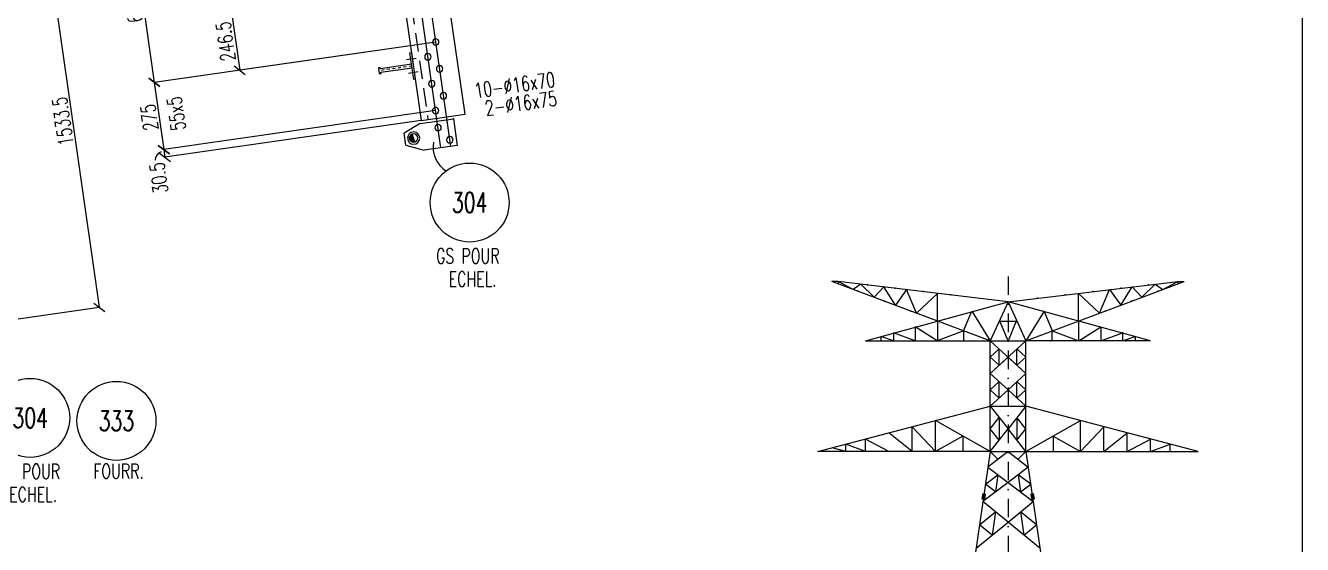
# Model space of a CAD drawing. Extents: x 142141 to 158361, y -133802 to -122322.
# Drawn here: x 153183 to 158361, y -128490 to -126388 of the extents above; entities that cross this region are included whole.
import ezdxf
from ezdxf.enums import TextEntityAlignment as Align

# ---------------------------------------------------------------- set-up
doc = ezdxf.new("R2010")
doc.units = 0
doc.header["$LTSCALE"] = 150
doc.header["$MEASUREMENT"] = 0
doc.linetypes.add('DASHDOT', pattern=[1, 0.5, -0.25, 0, -0.25])
doc.linetypes.add('DASHED', pattern=[0.75, 0.5, -0.25])
doc.layers.get('0').update_dxf_attribs({"linetype": 'CONTINUOUS'})
for name, color, linetype in [('ASSI', 6, 'CONTINUOUS'), ('BOLLINI_1', 7, 'CONTINUOUS'), ('Echelon', 3, 'CONTINUOUS'), ('FORI', 2, 'CONTINUOUS'), ('LINEA_ANG', 2, 'CONTINUOUS'), ('LINEE_PIASTRA', 2, 'CONTINUOUS'), ('LINEE_PIASTRE', 2, 'CONTINUOUS'), ('LS', 7, 'CONTINUOUS'), ('MZ', 6, 'DASHDOT'), ('PIASTRE', 5, 'CONTINUOUS'), ('QT_MPR', 7, 'CONTINUOUS'), ('QT_MSP', 7, 'CONTINUOUS'), ('TESTI_A_P', 7, 'CONTINUOUS'), ('TRAT-Y', 7, 'DASHED')]:
    doc.layers.add(name, color=color, linetype=linetype)
doc.styles.add('QUOTE', font='ROMANS8.SHX', dxfattribs={"width": 0.7})
doc.styles.add('RQL', font='ROMANS8.SHX', dxfattribs={"width": 0.7})
doc.styles.add('RS', font='ROMANS8.shx', dxfattribs={"width": 0.7})
doc.styles.get("Standard").update_dxf_attribs({"font": 'ROMANS8.SHX', "width": 0.7})
doc.dimstyles.new('TRATTO', dxfattribs={"dimscale": 0, "dimtxt": 60, "dimasz": 40, "dimexe": 0, "dimexo": 0, "dimgap": 10, "dimtad": 1, "dimrnd": 0.5, "dimdsep": 46, "dimtxsty": 'RS', "dimblk1": 'OBLIQUE', "dimblk2": 'OBLIQUE', "dimsah": 1, "dimcen": 0.09, "dimclrd": 2, "dimclre": 2, "dimclrt": 7, "dimadec": 0, "dimazin": 0, "dimtfac": 1, "dimtix": 1, "dimtmove": 2, "dimatfit": 3, "dimfxl": 1, "dimtolj": 1, "dimtzin": 0, "dimarcsym": 0})

# ---------------------------------------------------------------- blocks, each defined once
blk = doc.blocks.new('ASSE98')
blk.add_line((0, 0), (1, 0))
at = {"color": 7, "style": 'QUOTE', "width": 0.5, "flags": 1}
for tag, p in [('TI', (1.3831, 6.8273)), ('DI_S', (1.3831, 6.4218)), ('D_S', (1.3831, 6.0209)), ('E_S', (1.3831, 5.6806)), ('NFORI', (1.3645, 5.2979)), ('ALAR', (1.3635, 4.9325)), ('FAM', (1.3775, 4.5465)), ('ALA', (1.3831, 4.1926)), ('DISP2', (1.3831, 3.8497)), ('DISP1', (1.3831, 3.5069)), ('PINZAF', (1.3831, 3.164)), ('PINZAI', (1.3831, 2.8211)), ('TRP', (1.3831, 2.4783)), ('NP', (1.3831, 2.1354)), ('SV', (1.3831, 1.7926)), ('PESO', (1.3831, 1.4497)), ('QUA', (1.3831, 1.1069)), ('LUN', (1.3831, 0.764)), ('PROF', (1.3831, 0.4211)), ('POS', (1.3831, 0.0783))]:
    blk.add_attdef(tag, p, '', height=0.2, dxfattribs=at)
at = {"color": 7, "flags": 1}
for tag, p in [('LAV1', (3.0743, 6.8285)), ('LAV2', (3.0743, 6.4951)), ('LAV3', (3.0743, 6.1618)), ('LAV4', (3.0743, 5.8285)), ('LAV5', (3.0743, 5.4951)), ('LAV6', (3.0743, 5.1618)), ('LAV7', (3.0743, 4.8285)), ('LAV8', (3.0743, 4.4951)), ('LAV9', (3.0743, 4.1618)), ('LAV10', (3.0743, 3.8285))]:
    blk.add_attdef(tag, p, '', height=0.2, dxfattribs=at)
blk = doc.blocks.new('16')
blk.add_circle((0, 0), 1)
blk = doc.blocks.new('A$C6E393FD9')
at = {"layer": 'Echelon'}
blk.add_lwpolyline([(2.5, 0), (0, 19.8), (168.6, 41.4), (167.9, 47.2), (177.8, 48.5), (181.8, 17.1), (171.9, 15.8), (171.2, 21.6), (2.5, 0)], close=True, dxfattribs=at)
at = {"layer": 'MZ', "ltscale": 0.2}
blk.add_line((1.3, 9.9), (179.8, 32.8), dxfattribs=at)
blk = doc.blocks.new('_OBLIQUE')
at = {"color": 0, "linetype": 'ByBlock'}
blk.add_line((-0.5, -0.5), (0.5, 0.5), dxfattribs=at)
blk = doc.blocks.new('*D20')
at = {"layer": 'QT_MPR', "color": 2, "lineweight": -2, "transparency": 16777216}
for p, q in [((151761, -126227.1), (153264.6, -126011.3)), ((153264.6, -126011.3), (153482.5, -127529.3)), ((151994.7, -127742.8), (153482.5, -127529.3))]:
    blk.add_line(p, q, dxfattribs=at)
at = {"layer": 'QT_MPR', "color": 2, "lineweight": -2, "transparency": 16777216, "xscale": 40, "yscale": 40, "zscale": 40}
for p, rotation in [((153264.6, -126011.3), 98.1661393023543), ((153482.5, -127529.3), 278.1661393023543)]:
    blk.add_blockref('_OBLIQUE', p, dxfattribs=dict(at, rotation=rotation))
at = {"layer": 'QT_MPR', "color": 7, "transparency": 16777216, "insert": (153333.9, -126776), "char_height": 60, "attachment_point": 5, "rotation": 98.1661, "style": 'RS'}
blk.add_mtext('\\A1;1533.5', dxfattribs=at)
blk = doc.blocks.new('*D48')
at = {"layer": 'QT_MPR', "color": 2, "lineweight": -2, "transparency": 16777216}
for p, q in [((154768.2, -125795.6), (153611.1, -125961.6)), ((153611.1, -125961.6), (153705.3, -126618.5)), ((154846.7, -126454.8), (153705.3, -126618.5))]:
    blk.add_line(p, q, dxfattribs=at)
at = {"layer": 'QT_MPR', "color": 2, "lineweight": -2, "transparency": 16777216, "xscale": 40, "yscale": 40, "zscale": 40}
for p, rotation in [((153611.1, -125961.6), 98.1661393023487), ((153705.3, -126618.5), 278.1661393023487)]:
    blk.add_blockref('_OBLIQUE', p, dxfattribs=dict(at, rotation=rotation))
at = {"layer": 'QT_MPR', "color": 7, "transparency": 16777216, "insert": (153618.6, -126295.8), "char_height": 60, "attachment_point": 5, "rotation": 98.1661, "style": 'RS'}
blk.add_mtext('\\A1;663.5', dxfattribs=at)
blk = doc.blocks.new('*D49')
at = {"layer": 'QT_MPR', "color": 2, "lineweight": -2, "transparency": 16777216}
for p, q in [((154846.7, -126454.8), (153705.3, -126618.5)), ((153705.3, -126618.5), (153744.4, -126890.8)), ((154846.1, -126732.7), (153744.4, -126890.8))]:
    blk.add_line(p, q, dxfattribs=at)
at = {"layer": 'QT_MPR', "color": 2, "lineweight": -2, "transparency": 16777216, "xscale": 40, "yscale": 40, "zscale": 40}
for p, rotation in [((153705.3, -126618.5), 98.1661393023487), ((153744.4, -126890.8), 278.1661393023487)]:
    blk.add_blockref('_OBLIQUE', p, dxfattribs=dict(at, rotation=rotation))
at = {"layer": 'QT_MPR', "color": 7, "transparency": 16777216, "insert": (153794.2, -126744.7), "char_height": 60, "attachment_point": 5, "rotation": 98.1661, "style": 'RS'}
blk.add_mtext('\\A1;55x5', dxfattribs=at)
blk = doc.blocks.new('*D50')
at = {"layer": 'QT_MPR', "color": 2, "lineweight": -2, "transparency": 16777216}
for p, q in [((154846.7, -126454.8), (153705.3, -126618.5)), ((153705.3, -126618.5), (153744.4, -126890.8)), ((154846.1, -126732.7), (153744.4, -126890.8))]:
    blk.add_line(p, q, dxfattribs=at)
at = {"layer": 'QT_MPR', "color": 2, "lineweight": -2, "transparency": 16777216, "xscale": 40, "yscale": 40, "zscale": 40}
for p, rotation in [((153705.3, -126618.5), 98.1661393023487), ((153744.4, -126890.8), 278.1661393023487)]:
    blk.add_blockref('_OBLIQUE', p, dxfattribs=dict(at, rotation=rotation))
at = {"layer": 'QT_MPR', "color": 7, "transparency": 16777216, "insert": (153685.3, -126760.3), "char_height": 60, "attachment_point": 5, "rotation": 98.1661, "style": 'RS'}
blk.add_mtext('\\A1;275', dxfattribs=at)
blk = doc.blocks.new('*D51')
at = {"layer": 'QT_MPR', "color": 2, "lineweight": -2, "transparency": 16777216}
for p, q in [((154846.1, -126732.7), (153744.4, -126890.8)), ((154787.2, -126772.4), (153748.8, -126921.4)), ((153744.4, -126890.8), (153748.8, -126921.4))]:
    blk.add_line(p, q, dxfattribs=at)
at = {"layer": 'QT_MPR', "color": 2, "lineweight": -2, "transparency": 16777216, "xscale": 40, "yscale": 40, "zscale": 40}
for p, rotation in [((153744.4, -126890.8), 98.1661393023487), ((153748.8, -126921.4), 278.1661393023487)]:
    blk.add_blockref('_OBLIQUE', p, dxfattribs=dict(at, rotation=rotation))
at = {"layer": 'QT_MPR', "color": 7, "transparency": 16777216, "insert": (153723.6, -127005.3), "char_height": 60, "attachment_point": 5, "rotation": 98.1661, "style": 'RS'}
blk.add_mtext('\\A1;30.5', dxfattribs=at)
blk = doc.blocks.new('*D57')
at = {"layer": 'QT_MSP', "color": 2, "lineweight": -2, "transparency": 16777216}
for p, q in [((154772, -126216.4), (154016.8, -126324.7)), ((154016.8, -126324.7), (154051.8, -126568.8)), ((154846.7, -126454.8), (154051.8, -126568.8))]:
    blk.add_line(p, q, dxfattribs=at)
at = {"layer": 'QT_MSP', "color": 2, "lineweight": -2, "transparency": 16777216, "xscale": 40, "yscale": 40, "zscale": 40}
for p, rotation in [((154016.8, -126324.7), 98.1661393023487), ((154051.8, -126568.8), 278.1661393023487)]:
    blk.add_blockref('_OBLIQUE', p, dxfattribs=dict(at, rotation=rotation))
at = {"layer": 'QT_MSP', "color": 7, "transparency": 16777216, "insert": (153994.7, -126452.5), "char_height": 60, "attachment_point": 5, "rotation": 98.1661, "style": 'RS'}
blk.add_mtext('\\A1;246.5', dxfattribs=at)
blk = doc.blocks.new('xxx')
blk.add_circle((0, 0), 8)
at = {"color": 3, "style": 'RQL', "width": 0.7}
blk.add_attdef('POS', text='', height=4, dxfattribs=at).set_placement((0, 0), align=Align.MIDDLE)
at = {"style": 'RQL', "width": 0.7, "flags": 1}
for tag, p in [('POS1', (-0.39, -5.42)), ('TIPO', (-0.39, -8.66))]:
    blk.add_attdef(tag, p, '', height=2, dxfattribs=at)
blk = doc.blocks.new('P20')
at = {"color": 0}
for p, q in [((0, 0.98), (0.02, 1)), ((0, 0.94), (0.06, 1)), ((1, -0.01), (0, 0.99)), ((0, 0.89), (0.1, 0.99)), ((0, 0.85), (0.14, 0.99)), ((0, 0.8), (0.18, 0.98)), ((0, 0.76), (0.22, 0.98)), ((0, 0.71), (0.25, 0.97)), ((0, 0.67), (0.29, 0.96)), ((1, -0.05), (0, 0.95)), ((0, 0.62), (0.32, 0.95)), ((0, 0.58), (0.36, 0.93)), ((0, 0.53), (0.39, 0.92)), ((0, 0.49), (0.42, 0.91)), ((1, -0.09), (0, 0.9)), ((0, 0.44), (0.45, 0.89)), ((0, 0.4), (0.48, 0.88)), ((0.99, -0.13), (0, 0.86)), ((0, 0.35), (0.51, 0.86)), ((0, 0.31), (0.54, 0.84)), ((0, 0.26), (0.56, 0.83)), ((0.99, -0.17), (0, 0.81)), ((0, 0.22), (0.59, 0.81)), ((0, 0.17), (0.61, 0.79)), ((0.98, -0.21), (0, 0.77)), ((0, 0.13), (0.64, 0.77)), ((0, 0.08), (0.66, 0.75)), ((0, 0.04), (0.69, 0.73)), ((0.97, -0.25), (0, 0.72)), ((0, -0.01), (0.71, 0.7)), ((0.96, -0.28), (0, 0.68)), ((0, -0.05), (0.73, 0.68)), ((0, -0.1), (0.75, 0.66)), ((0.95, -0.32), (0, 0.63)), ((0, -0.14), (0.77, 0.63)), ((0, -0.19), (0.79, 0.61)), ((0.94, -0.35), (0, 0.59)), ((0, -0.23), (0.81, 0.58)), ((0, -0.28), (0.83, 0.56)), ((0.92, -0.38), (0, 0.54)), ((0, -0.32), (0.85, 0.53)), ((0.91, -0.41), (0, 0.5)), ((0, -0.36), (0.87, 0.5)), ((0, -0.41), (0.88, 0.47)), ((0.9, -0.44), (0, 0.45)), ((0, -0.45), (0.9, 0.44)), ((0.88, -0.47), (0, 0.41)), ((0, -0.5), (0.91, 0.41)), ((0, -0.54), (0.92, 0.38)), ((0.87, -0.5), (0, 0.36)), ((0, -0.59), (0.94, 0.35)), ((0.85, -0.53), (0, 0.32)), ((0, -0.63), (0.95, 0.31)), ((0, -0.68), (0.96, 0.28)), ((0.83, -0.56), (0, 0.27)), ((0, -0.72), (0.97, 0.25)), ((0.81, -0.58), (0, 0.23)), ((0, -0.77), (0.98, 0.21)), ((0.79, -0.61), (0, 0.18)), ((0, -0.81), (0.99, 0.17)), ((0.77, -0.63), (0, 0.14)), ((0, -0.86), (0.99, 0.13)), ((0.75, -0.66), (0, 0.09)), ((0, -0.9), (1, 0.09)), ((0.73, -0.68), (0, 0.05)), ((0, -0.95), (1, 0.05)), ((0.71, -0.7), (0, 0.01)), ((0, -0.99), (1, 0.01)), ((1, 0.04), (0.04, 1)), ((1, 0.09), (0.09, 1)), ((0.99, 0.14), (0.14, 0.99)), ((0.98, 0.19), (0.19, 0.98)), ((0.97, 0.25), (0.25, 0.97)), ((0.95, 0.31), (0.31, 0.95)), ((0.92, 0.38), (0.38, 0.92)), ((0.88, 0.47), (0.47, 0.88)), ((0.81, 0.59), (0.59, 0.81)), ((0.69, -0.73), (0, -0.04)), ((0.66, -0.75), (0, -0.08)), ((0.64, -0.77), (0, -0.13)), ((0.61, -0.79), (0, -0.17)), ((0.59, -0.81), (0, -0.22)), ((0.56, -0.83), (0, -0.26)), ((0.54, -0.84), (0, -0.31)), ((0.51, -0.86), (0, -0.35)), ((0.48, -0.88), (0, -0.4)), ((0.45, -0.89), (0, -0.44)), ((0.42, -0.91), (0, -0.49)), ((0.39, -0.92), (0, -0.53)), ((0.36, -0.93), (0, -0.58)), ((0.32, -0.95), (0, -0.62)), ((0.29, -0.96), (0, -0.67)), ((0.25, -0.97), (0, -0.71)), ((0.22, -0.98), (0, -0.76)), ((0.18, -0.98), (0, -0.8)), ((0.14, -0.99), (0, -0.85)), ((0.1, -0.99), (0, -0.89)), ((0.04, -1), (1, -0.04)), ((0.09, -1), (1, -0.09)), ((0.14, -0.99), (0.99, -0.14)), ((0.19, -0.98), (0.98, -0.19)), ((0.25, -0.97), (0.97, -0.25)), ((0.31, -0.95), (0.95, -0.31)), ((0.38, -0.92), (0.92, -0.38)), ((0.47, -0.88), (0.88, -0.47)), ((0.59, -0.81), (0.81, -0.59))]:
    blk.add_line(p, q, dxfattribs=at)
for radius in [1.5, 1]:
    blk.add_circle((0, 0), radius)
blk = doc.blocks.new('MRKR_98')
blk.add_point((0, 0))
at = {"color": 7, "style": 'QUOTE', "width": 0.5, "flags": 1}
for tag, p in [('NFORI', (3.72, 5.3)), ('TI', (3.73, 6.83)), ('DI_S', (3.73, 6.42)), ('D_S', (3.73, 6.02)), ('E_S', (3.73, 5.68)), ('AUX2', (3.71, 4.93)), ('AUX1', (3.73, 4.19)), ('FAM', (3.73, 4.55)), ('COMMESSA', (3.73, 3.85)), ('MD', (3.73, 3.51)), ('MP', (3.73, 3.16)), ('LARGHEZZA', (3.73, 2.82)), ('SPESSORE', (3.73, 2.48)), ('NP', (3.73, 2.14)), ('SV', (3.73, 1.79)), ('PESO', (3.73, 1.45)), ('QUA', (3.73, 1.11)), ('LUN', (3.73, 0.76)), ('PROF', (3.73, 0.42)), ('POS', (3.73, 0.08))]:
    blk.add_attdef(tag, p, '', height=0.2, dxfattribs=at)
at = {"color": 7, "flags": 1}
for tag, p in [('LAV1', (5.26, 6.88)), ('LAV2', (5.26, 6.55)), ('LAV3', (5.26, 6.21)), ('LAV4', (5.26, 5.88)), ('LAV5', (5.26, 5.55)), ('LAV6', (5.26, 5.21)), ('LAV7', (5.26, 4.88)), ('LAV8', (5.26, 4.55)), ('LAV9', (5.26, 4.21)), ('LAV10', (5.26, 3.88))]:
    blk.add_attdef(tag, p, '', height=0.2, dxfattribs=at)
blk = doc.blocks.new('bull')
at = {"style": 'RS', "width": 0.7, "flags": 1}
for tag, p in [('NN', (-12.25, 0)), ('DIAMETRO', (0, -4.86)), ('SERRAGGIO', (0, -9.71)), ('LUNGHEZZA', (0, -14.57)), ('NB', (0, -19.43)), ('TIPO', (0, -24.12)), ('EL', (-0.14, -29))]:
    blk.add_attdef(tag, p, '', height=3, dxfattribs=at)
at = {"style": 'RS', "width": 0.7}
blk.add_attdef('BULLONE', (0, 0), '', height=3, dxfattribs=at)

msp = doc.modelspace()

# ---------------------------------------------------------------- linework, layer by layer
at = {"color": 6, "ltscale": 0.01}
for p, q in [((156478.167, -127424.757), (156452.887, -127424.757)), ((157094.367, -127664.917), (156452.887, -127424.757)), ((157167.047, -127506.917), (156478.167, -127424.757)), ((156539.422, -127457.155), (156478.167, -127424.757)), ((156478.167, -127424.757), (156478.167, -127434.222)), ((156570.582, -127435.779), (156539.422, -127457.155)), ((156624.785, -127489.113), (156570.582, -127435.779)), ((156662.997, -127446.801), (156624.785, -127489.113)), ((156710.147, -127521.072), (156662.997, -127446.801)), ((156755.412, -127457.823), (156710.147, -127521.072)), ((156795.51, -127553.03), (156755.412, -127457.823)), ((157167.047, -127506.917), (157855.927, -127424.757)), ((157239.727, -127664.917), (157881.207, -127424.757)), ((157538.584, -127553.03), (157578.682, -127457.823)), ((157578.682, -127457.823), (157623.946, -127521.072)), ((157623.946, -127521.072), (157671.097, -127446.801)), ((157671.097, -127446.801), (157709.309, -127489.113)), ((157709.309, -127489.113), (157763.512, -127435.779)), ((157763.512, -127435.779), (157794.671, -127457.155)), ((157794.671, -127457.155), (157855.927, -127424.757)), ((157855.927, -127424.757), (157855.927, -127434.222)), ((157855.927, -127424.757), (157881.207, -127424.757)), ((156588.767, -127664.917), (157167.047, -127506.917)), ((156880.872, -127473.213), (156795.51, -127553.03)), ((156880.872, -127584.988), (156880.872, -127472.916)), ((157167.047, -127506.917), (157094.367, -127664.917)), ((157745.327, -127664.917), (157167.047, -127506.917)), ((157167.047, -127506.917), (157239.727, -127664.917)), ((157453.221, -127584.988), (157453.221, -127472.916)), ((157453.221, -127473.213), (157538.584, -127553.03)), ((156987.033, -127624.733), (157020.213, -127545.733)), ((157020.213, -127545.733), (157094.367, -127664.917)), ((157313.88, -127545.733), (157239.727, -127664.917)), ((157347.06, -127624.733), (157313.88, -127545.733)), ((156879.699, -127664.917), (156791.007, -127609.05)), ((156791.007, -127609.05), (156791.007, -127664.917)), ((156987.453, -127624.891), (156879.699, -127664.917)), ((156880.872, -127584.225), (156880.872, -127664.917)), ((156987.62, -127664.917), (156987.453, -127624.891)), ((156987.62, -127664.917), (156987.453, -127624.891)), ((157167.047, -127664.917), (157133.867, -127585.917)), ((157133.867, -127585.917), (157200.227, -127585.917)), ((157200.227, -127585.917), (157167.047, -127664.917)), ((157346.474, -127664.917), (157346.64, -127624.891)), ((157346.64, -127624.891), (157454.394, -127664.917)), ((157453.221, -127584.225), (157453.221, -127664.917)), ((157454.394, -127664.917), (157543.087, -127609.05)), ((157543.087, -127609.05), (157543.087, -127664.917)), ((156588.767, -127664.917), (157094.367, -127664.917)), ((156651.967, -127647.459), (156651.967, -127664.917)), ((156702.527, -127664.917), (156651.967, -127647.459)), ((156791.007, -127664.917), (156702.527, -127633.492)), ((156702.527, -127633.492), (156702.527, -127664.917)), ((157094.367, -128113.637), (157094.367, -127664.917)), ((157094.367, -127664.917), (157239.727, -127664.917)), ((157094.367, -127664.917), (157239.727, -127797.637)), ((157094.367, -127797.637), (157239.727, -127664.917)), ((157094.367, -127664.917), (157239.727, -127664.917)), ((157239.727, -128113.637), (157239.727, -127664.917)), ((157745.327, -127664.917), (157239.727, -127664.917)), ((157543.087, -127664.917), (157631.567, -127633.492)), ((157631.567, -127633.492), (157631.567, -127664.917)), ((157631.567, -127664.917), (157682.127, -127647.459)), ((157682.127, -127647.459), (157682.127, -127664.917)), ((157130.707, -127698.097), (157094.367, -127731.277)), ((157130.707, -127698.097), (157094.367, -127731.277)), ((157130.707, -127764.457), (157130.707, -127698.097)), ((157130.707, -127764.457), (157130.707, -127698.097)), ((157203.387, -127698.097), (157239.727, -127731.277)), ((157203.387, -127764.457), (157203.387, -127698.097)), ((157203.387, -127698.097), (157239.727, -127731.277)), ((157203.387, -127764.457), (157203.387, -127698.097)), ((157094.367, -127797.637), (157167.047, -127731.277)), ((157094.367, -127731.277), (157130.707, -127764.457)), ((157239.727, -127797.637), (157167.047, -127731.277)), ((157239.727, -127731.277), (157203.387, -127764.457)), ((157167.047, -127863.997), (157094.367, -127797.637)), ((157130.707, -127830.817), (157094.367, -127863.997)), ((157130.707, -127897.177), (157130.707, -127830.817)), ((157167.047, -127863.997), (157239.727, -127797.637)), ((157203.387, -127830.817), (157239.727, -127863.997)), ((157203.387, -127897.177), (157203.387, -127830.817)), ((157167.047, -127863.997), (157094.367, -127930.357)), ((157094.367, -127863.997), (157130.707, -127897.177)), ((157167.047, -127863.997), (157239.727, -127930.357)), ((157239.727, -127863.997), (157203.387, -127897.177)), ((156396.007, -128113.637), (157094.367, -127930.357)), ((157090.417, -127930.357), (157239.727, -127930.357)), ((157094.367, -127930.357), (157167.047, -128021.997)), ((157239.727, -127930.357), (157167.047, -128021.997)), ((157938.087, -128113.637), (157239.727, -127930.357)), ((156873.167, -128113.637), (156873.167, -127988.674)), ((157094.367, -128113.637), (156873.167, -127988.674)), ((157094.367, -128021.997), (157130.707, -127976.177)), ((157130.707, -127976.177), (157130.707, -128067.817)), ((157239.727, -128021.997), (157203.387, -127976.177)), ((157203.387, -127976.177), (157203.387, -128067.817)), ((157239.727, -128113.637), (157460.927, -127988.674)), ((157460.927, -128113.637), (157460.927, -127988.674)), ((156778.367, -128113.637), (156683.567, -128038.659)), ((156778.367, -128113.637), (156778.367, -128013.666)), ((156873.167, -128113.637), (156778.367, -128013.666)), ((157094.367, -128113.637), (157167.047, -128021.997)), ((157130.707, -128067.817), (157094.367, -128021.997)), ((157239.727, -128113.637), (157167.047, -128021.997)), ((157203.387, -128067.817), (157239.727, -128021.997)), ((157460.927, -128113.637), (157555.727, -128013.666)), ((157555.727, -128113.637), (157555.727, -128013.666)), ((157555.727, -128113.637), (157650.527, -128038.659)), ((157650.527, -128113.637), (157650.527, -128038.659)), ((156509.767, -128113.637), (156509.767, -128084.479)), ((156588.767, -128113.637), (156509.767, -128084.479)), ((156588.767, -128113.637), (156588.767, -128063.652)), ((156683.567, -128113.637), (156588.767, -128063.652)), ((156983.767, -128051.155), (156873.167, -128113.637)), ((156983.767, -128051.155), (156983.767, -128113.637)), ((157350.327, -128051.155), (157460.927, -128113.637)), ((157350.327, -128051.155), (157350.327, -128113.637)), ((157650.527, -128113.637), (157745.327, -128063.652)), ((157745.327, -128113.637), (157745.327, -128063.652)), ((157745.327, -128113.637), (157824.327, -128084.479)), ((157824.327, -128113.637), (157824.327, -128084.479)), ((157094.367, -128113.637), (156396.007, -128113.637)), ((156509.767, -128113.637), (156454.467, -128099.058)), ((157094.367, -128113.637), (157005.372, -128730.177)), ((157167.047, -128113.637), (157085.244, -128176.837)), ((157094.367, -128113.637), (157126.145, -128145.237)), ((157094.367, -128113.637), (157239.727, -128113.637)), ((157167.047, -128113.637), (157248.849, -128176.837)), ((157239.727, -128113.637), (157207.948, -128145.237)), ((157239.727, -128113.637), (157328.721, -128730.177)), ((157239.727, -128113.637), (157938.087, -128113.637)), ((157085.244, -128176.837), (157167.047, -128239.234)), ((157248.849, -128176.837), (157167.047, -128239.234)), ((157167.047, -128239.234), (157065.174, -128315.877)), ((157075.209, -128246.357), (157126.145, -128208.036)), ((157116.111, -128277.556), (157075.209, -128246.357)), ((157126.145, -128208.036), (157116.111, -128277.556)), ((157167.047, -128239.234), (157268.919, -128315.877)), ((157258.884, -128246.357), (157207.948, -128208.036)), ((157207.948, -128208.036), (157217.983, -128277.556)), ((157217.983, -128277.556), (157258.884, -128246.357)), ((157064.894, -128283.654), (157061.45, -128307.519)), ((157074.903, -128285.099), (157071.458, -128308.963)), ((157259.191, -128285.099), (157262.636, -128308.963)), ((157269.199, -128283.654), (157272.644, -128307.519)), ((157167.047, -128400.014), (157065.174, -128315.877)), ((157167.047, -128400.014), (157268.919, -128315.877)), ((157037.807, -128505.477), (157167.047, -128400.014)), ((157051.49, -128410.677), (157116.111, -128357.946)), ((157116.111, -128357.946), (157102.427, -128452.746)), ((157296.287, -128505.477), (157167.047, -128400.014)), ((157282.603, -128410.677), (157217.983, -128357.946)), ((157217.983, -128357.946), (157231.667, -128452.746)), ((157102.427, -128452.746), (157051.49, -128410.677)), ((157231.667, -128452.746), (157282.603, -128410.677))]:
    msp.add_line(p, q, dxfattribs=at)
for p in [(156559.8, -127464.784), (156597.193, -127438.451), (156709.9, -127452.144), (156709.9, -127452.144), (156709.9, -127452.144), (156709.9, -127452.144), (156822.607, -127465.837), (156822.607, -127465.837), (156822.607, -127465.837), (156822.607, -127465.837), (157511.487, -127465.837), (157511.487, -127465.837), (157624.193, -127452.144), (157624.193, -127452.144), (157736.9, -127438.451), (157774.293, -127464.784), (156666.713, -127504.811), (156666.713, -127504.811), (156935.313, -127479.531), (157286.073, -127493.224), (157398.78, -127479.531), (157667.38, -127504.811), (156773.627, -127544.837), (156773.627, -127544.837), (157560.467, -127544.837), (157346.64, -127624.891), (157340.847, -127664.917), (157441.967, -127664.917), (157543.087, -127664.917), (157630.935, -127633.317), (157644.207, -127664.917)]:
    msp.add_point(p, dxfattribs=at)
at = {"layer": 'LINEA_ANG'}
for p, q in [((154965.347, -126746.84), (154531.686, -123724.797)), ((154353.512, -123750.365), (154787.172, -126772.408)), ((154787.172, -126772.408), (154965.347, -126746.84))]:
    msp.add_line(p, q, dxfattribs=at)
at = {"layer": 'LINEE_PIASTRA'}
for p, q in [((154783.932, -126785.031), (154718.903, -126824.67)), ((154725.864, -126873.173), (154799.415, -126892.926))]:
    msp.add_line(p, q, dxfattribs=at)
at = {"layer": 'LINEE_PIASTRE'}
for p, q in [((154783.932, -126785.031), (154918.553, -126765.713)), ((154918.553, -126765.713), (154934.036, -126873.608)), ((154725.864, -126873.173), (154718.903, -126824.67)), ((154934.036, -126873.608), (154799.415, -126892.926))]:
    msp.add_line(p, q, dxfattribs=at)
at = {"layer": 'LS', "color": 6}
for p, q in [((154867.715, -126883.125), (154416.863, -123741.274)), ((154907.309, -126877.443), (154456.457, -123735.592)), ((154767.79, -126521.644), (154728.343, -126527.305)), ((154775.603, -126576.086), (154736.156, -126581.747))]:
    msp.add_line(p, q, dxfattribs=at)
at = {"layer": 'LS', "color": 8}
msp.add_lwpolyline([(142140.931, -122322.455), (142140.931, -133802.455), (154860.931, -133802.455), (154860.931, -132202.455), (158360.931, -132202.455), (158360.931, -122322.455), (142140.931, -122322.455)], close=True, dxfattribs=at)
at = {"layer": 'LS', "color": 2}
msp.add_lwpolyline([(154747.687, -126497.252), (154763.17, -126605.147), (154757.231, -126605.999), (154741.748, -126498.104)], close=True, dxfattribs=at)
at = {"layer": 'LS', "color": 6}
for centre, radius, start, end in [((153745.773, -126934.317), 37.156, 110.580434, 179.163119), ((154954.317, -126878.925), 118.688, 171.13392, 236.721815)]:
    msp.add_arc(centre, radius, start, end, dxfattribs=at)
at = {"layer": 'MZ'}
msp.add_line((157167.047, -127404.64), (157167.047, -130066.517), dxfattribs=at)
at = {"layer": 'TRAT-Y'}
msp.add_line((154381.228, -123746.388), (154814.888, -126768.431), dxfattribs=at)

# ---------------------------------------------------------------- block references
at = {"layer": 'ASSI', "xscale": 3052.999999999999, "zscale": 3052.999999999999, "rotation": 278.1661393023487}
msp.add_blockref('ASSE98', (154353.512, -123750.365), dxfattribs=at)
at = {"layer": 'ASSI'}
ref = msp.add_blockref('ASSE98', (152017.542, -127169.847), dxfattribs=dict(at, xscale=3053, zscale=3053, rotation=98.16613930235431))
ref.add_attrib('PROF', 'L180x16', (154988.516, -124527.049), dxfattribs={"layer": '0', "color": 2, "height": 70, "style": 'QUOTE', "width": 0.7})
ref.add_attrib('LUN', '3053', (155591.383, -124527.049), dxfattribs={"layer": '0', "color": 2, "height": 70, "style": 'QUOTE', "width": 0.7})
ref.add_attrib('SV', 'Lg.', (155437.25, -124527.049), dxfattribs={"layer": '0', "color": 2, "height": 70, "style": 'QUOTE', "width": 0.7})
at = {"layer": 'BOLLINI_1', "xscale": 20, "yscale": 20, "zscale": 20}
for p, values in [((154984.2, -127105.148), {'POS': '304'}), ((153202.31, -127977.771), {'POS': '304'}), ((153551.913, -127989.746), {'POS': '333'})]:
    msp.add_blockref('xxx', p, dxfattribs=at).add_auto_attribs(values)
at = {"layer": 'FORI'}
for name, p, xscale, yscale, zscale, rotation in [('16', (154846.655, -126454.764), -13, 13, 13, 196.332278604703), ('16', (154814.873, -126514.888), -13, 13, 13, 196.332278604703), ('16', (154862.279, -126563.648), -13, 13, 13, 196.332278604703), ('16', (154830.497, -126623.772), -13, 13, 13, 196.332278604703), ('16', (154877.904, -126672.533), -13, 13, 13, 196.332278604703), ('16', (154846.122, -126732.657), -13, 13, 13, 196.332278604703), ('16', (154856.067, -126801.956), -13, 13, 13, 196.332278604703), ('16', (154856.067, -126801.956), -13, 13, 13, 16.33227860469719), ('P20', (154757.029, -126843.95), -16.5, 16.5, 16.5, 16.33227860470295), ('16', (154903.474, -126850.717), -13, 13, 13, 196.332278604703)]:
    msp.add_blockref(name, p, dxfattribs=dict(at, xscale=xscale, yscale=yscale, zscale=zscale, rotation=rotation))
at = {"layer": 'LS', "xscale": -0.7500000000000001, "yscale": 0.7500000000000001, "zscale": 0.7500000000000001, "rotation": 15.46334860502351}
msp.add_blockref('A$C6E393FD9', (154752.391, -126558.968), dxfattribs=at)
at = {"layer": 'LS', "color": 7, "xscale": 20, "yscale": 20, "zscale": 20}
for p, rotation, values in [((155007.846, -126682.876), 8.34732074083666, {'BULLONE': '10-%%c16x70             '}), ((155050.989, -126753.565), 8.166139302355354, {'BULLONE': '2-%%c16x75                '})]:
    msp.add_blockref('bull', p, dxfattribs=dict(at, rotation=rotation)).add_auto_attribs(values)
at = {"layer": 'PIASTRE', "xscale": 20, "yscale": 20, "zscale": 20, "rotation": 98.1661393057029}
msp.add_blockref('MRKR_98', (154918.553, -126765.713), dxfattribs=at)

# ---------------------------------------------------------------- texts
at = {"layer": 'TESTI_A_P', "style": 'RS', "width": 0.7}
for s, p in [('GS POUR', (154848.063, -127351.806)), (' ECHEL.', (154870.125, -127445.098)), ('GS POUR', (153066.173, -128224.429)), ('FOURR.', (153458.24, -128223.774)), (' ECHEL.', (153088.234, -128317.722))]:
    msp.add_text(s, height=60, dxfattribs=at).set_placement(p)

# ---------------------------------------------------------------- dimensions: what is measured, and where the dimension line sits
at = {"layer": 'QT_MPR'}
for base, p1, p2, text, picture, middle in [((153705.346, -126618.54), (154768.223, -125795.551), (154846.655, -126454.764), '663.5', '*D48', (153618.617, -126295.752)), ((153482.451, -127529.275), (151761.027, -126227.08), (151994.69, -127742.767), '1533.5', '*D20', (153333.943, -126775.977)), ((153744.408, -126890.752), (154846.655, -126454.764), (154846.122, -126732.657), '275', '*D50', (153685.283, -126760.328)), ((153744.408, -126890.752), (154846.655, -126454.764), (154846.122, -126732.657), '55x5', '*D49', (153794.168, -126744.703)), ((153748.808, -126921.413), (154846.122, -126732.657), (154787.172, -126772.408), '30.5', '*D51', (153723.644, -127005.28))]:
    dim = msp.add_linear_dim(base=base, p1=p1, p2=p2, angle=98.166139, text=text, dimstyle='TRATTO', override={"dimscale": 1}, dxfattribs=at)
    dim.commit()
    dim.dimension.update_dxf_attribs({"geometry": picture, "text_midpoint": middle, "dimtype": 160})
at = {"layer": 'QT_MSP'}
dim = msp.add_linear_dim(base=(154051.798, -126568.825), p1=(154772.035, -126216.359), p2=(154846.655, -126454.764), angle=98.166139, text='246.5', dimstyle='TRATTO', override={"dimscale": 1}, dxfattribs=at)
dim.commit()
dim.dimension.update_dxf_attribs({"geometry": '*D57', "text_midpoint": (153994.69, -126452.464), "dimtype": 160})

doc.saveas('drawing.dxf')
